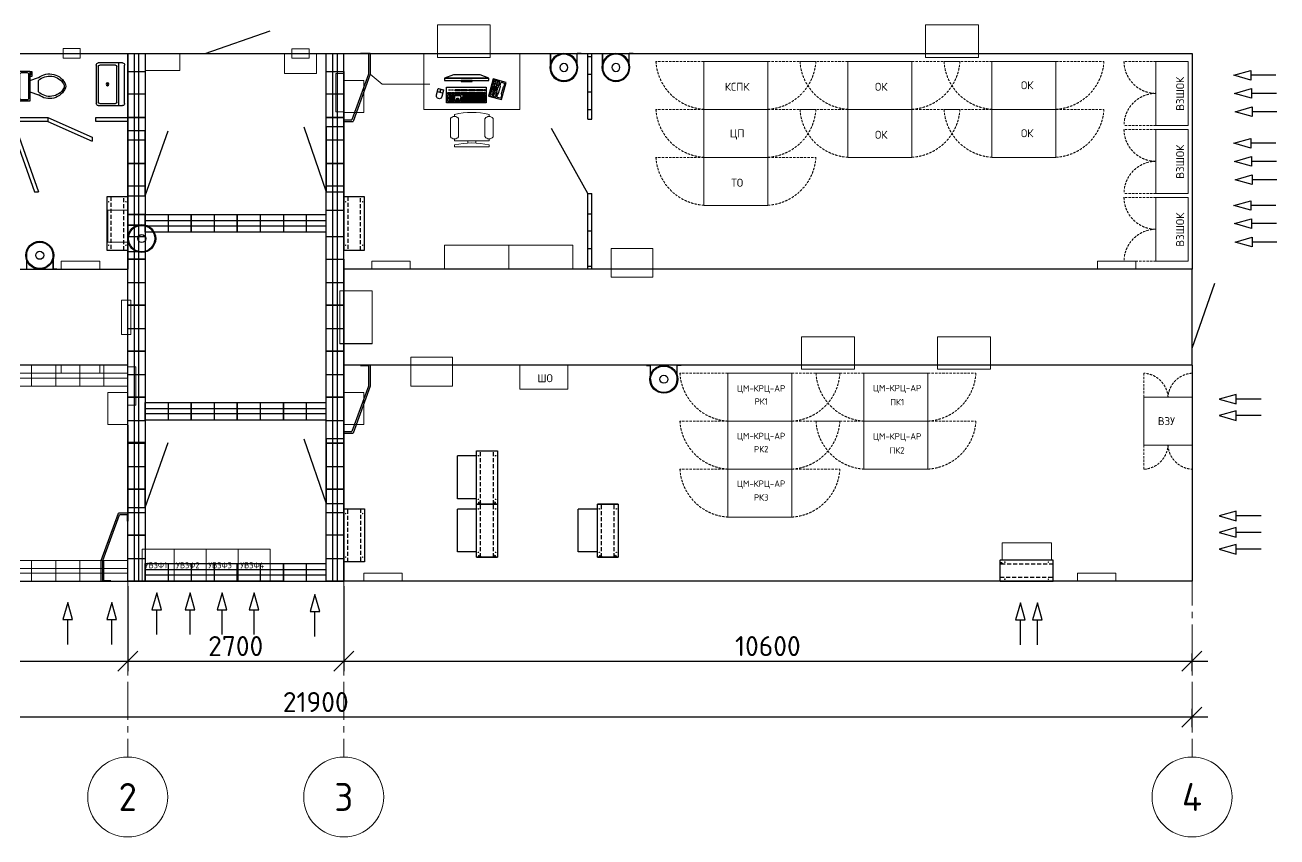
# Model space of a CAD drawing. Header units: millimetres. Extents: x 3795014 to 4300160, y 3869364 to 4016788.
# Drawn here: x 3882002 to 3897647, y 3903249 to 3913403 of the extents above; entities that cross this region are included whole.
import ezdxf
from ezdxf.enums import TextEntityAlignment as Align

# ---------------------------------------------------------------- set-up
doc = ezdxf.new("R2010")
doc.units = ezdxf.units.MM
doc.linetypes.add('DASHED', pattern=[0.75, 0.5, -0.25])
doc.linetypes.add('осевая2', pattern=[28.575, 19.05, -3.175, 3.175, -3.175])
doc.layers.get('Defpoints').update_dxf_attribs({"color": 3})
for name, color, linetype in [('gaz_Оборуд', 7, 'Continuous'), ('snaniv', 7, 'Continuous'), ('закладные', 7, 'Continuous'), ('Оборудование', 7, 'Continuous'), ('Опоры', 7, 'Continuous'), ('ТХ размеры', 7, 'Continuous'), ('ЦП ТО АРМ', 7, 'Continuous')]:
    doc.layers.add(name, color=color, linetype=linetype)
for name, color, linetype, lineweight in [('второстепенные', 7, 'Continuous', 25), ('Дополнительная', 7, 'Continuous', 18), ('закладные размеры', 7, 'Continuous', 0), ('освещение', 7, 'Continuous', 40), ('оси', 7, 'осевая2', 13), ('пластмас_коро', 7, 'Continuous', 40), ('размеры', 7, 'Continuous', 18)]:
    doc.layers.add(name, color=color, linetype=linetype, lineweight=lineweight)
doc.styles.add('GOST-2.304_Type-B', font='GOST Common.ttf')
doc.styles.add('ISOCPEUR', font='isocpeur.ttf')
doc.styles.add('ВНИПИТЕКСТ', font='isocpeui.ttf')
doc.styles.add('ГОСТ 2.304', font='isocpeur.ttf')
doc.dimstyles.new('СПДС$0', dxfattribs={"dimscale": 100, "dimtxt": 2.5, "dimasz": 2.5, "dimexe": 1.25, "dimexo": 0.004, "dimgap": 1, "dimtad": 1, "dimdec": 0, "dimtxsty": 'ВНИПИТЕКСТ', "dimblk": 'OBLIQUE', "dimcen": 0, "dimdle": 1.25, "dimclrd": 256, "dimclre": 256, "dimclrt": 256, "dimadec": 0, "dimazin": 2, "dimtfac": 1, "dimtdec": 0, "dimtmove": 1, "dimatfit": 3, "dimldrblk": 'NONE', "dimfxl": 1, "dimlwd": -1, "dimlwe": -1, "dimarcsym": 0})

# ---------------------------------------------------------------- blocks, each defined once
blk = doc.blocks.new('пожарка')
at = {"layer": 'gaz_Оборуд'}
for p, q in [((45351, 111425), (45351, 111423)), ((45351, 111423), (45399, 111423)), ((45376, 111427), (45376, 111420)), ((45399, 111250), (45399, 111423)), ((45401, 111250), (45401, 111425)), ((45731, 111250), (45731, 111425)), ((45781, 111423), (45733, 111423)), ((45733, 111250), (45733, 111423)), ((45756, 111427), (45756, 111420)), ((45781, 111425), (45781, 111423))]:
    blk.add_line(p, q, dxfattribs=at)
for radius in [175, 165, 50]:
    blk.add_circle((45566, 111250), radius, dxfattribs=at)
blk.add_arc((45566, 111250), 167, 180, 0, dxfattribs=at)
blk = doc.blocks.new('кондиционер')
at = {"layer": 'пластмас_коро', "color": 0, "lineweight": 0, "ltscale": 60}
blk.add_line((15336, 25908), (15996, 25908), dxfattribs=at)
blk.add_lwpolyline([(15336, 25958), (15996, 25958), (15996, 25553), (15336, 25553)], close=True, dxfattribs=at)
blk = doc.blocks.new('559-00-00')
for centre in [(-272, 237), (272, 237), (-272, 23), (272, 23)]:
    blk.add_circle(centre, 3.25)
at = {"layer": 'snaniv'}
for p, q in [((332, 260), (-333, 260)), ((-333, 260), (-333, 0)), ((332, 0), (332, 260)), ((-333, 0), (332, 0))]:
    blk.add_line(p, q, dxfattribs=at)
at = {"layer": 'snaniv', "linetype": 'DASHED', "ltscale": 100}
for p, q in [((332, 210), (-332, 210)), ((-332, 50), (332, 50))]:
    blk.add_line(p, q, dxfattribs=at)
blk = doc.blocks.new('кресло')
at = {"linetype": 'Continuous', "lineweight": 0}
for p, q in [((7309, 9115), (7283, 9115)), ((7563, 9166), (7334, 9166)), ((7614, 9115), (7588, 9115)), ((7614, 9115), (7614, 8683)), ((7690, 9115), (7664, 9115)), ((7334, 9064), (7563, 9064)), ((7614, 8950), (7641, 8950)), ((7614, 8848), (7641, 8848)), ((7309, 8683), (7283, 8683)), ((7563, 8734), (7334, 8734)), ((7334, 8632), (7563, 8632)), ((7614, 8683), (7588, 8683)), ((7690, 8683), (7664, 8683))]:
    blk.add_line(p, q, dxfattribs=at)
for centre, radius, start, end in [((8188, 8899), 930, 166.5803, 193.4197), ((7372, 9115), 63.5, 126.8699, 233.1301), ((7525, 9115), 63.5, 306.8699, 53.1301), ((8569, 8899), 930, 166.5803, 193.4197), ((7372, 8683), 63.5, 126.8699, 233.1301), ((7525, 8683), 63.5, 306.8699, 53.1301)]:
    blk.add_arc(centre, radius, start, end, dxfattribs=at)
at = {"layer": 'пластмас_коро', "lineweight": 0, "ltscale": 60}
blk.add_line((7690, 8683), (7690, 9115), dxfattribs=at)
blk = doc.blocks.new('Toilet - top')
for p, q in [((-10, -8.5), (-8, -8.5)), ((-10, -9.5), (-10, -8.5)), ((-8, -8.5), (-8, -8)), ((-7, -8), (-7, -9.5)), ((-4, -8), (-6, -14)), ((4, -8), (6, -14)), ((9.5, -6), (9.5, -2)), ((-7, -9.5), (-10, -9.5)), ((4, -14), (-4, -14))]:
    blk.add_line(p, q)
blk.add_lwpolyline([(10.5, -8), (10.5, 0), (-10.5, 0), (-10.5, -8)], close=True)
for points in [[(-9.5, -2), (-9.5, -6)], [(8.5, -1), (-8.5, -1)], [(-8.5, -7), (8.5, -7)]]:
    blk.add_lwpolyline(points)
for centre, radius, start, end in [((-8.62, -1.88), 0.884, 81.8699, 188.1301), ((-8.62, -6.12), 0.884, 171.8699, 278.1301), ((8.62, -1.88), 0.884, 351.8699, 98.1301), ((8.62, -6.12), 0.884, 261.8699, 8.1301), ((3.52, -21.58), 12.17, 141.46911, 247.97143), ((4.2, -21.82), 11.33, 136.36773, 238.94682), ((-3.52, -21.58), 12.17, 292.02843, 38.53071), ((-4.2, -21.82), 11.33, 301.05301, 43.63209), ((0, -27.88), 4, 245.73182, 294.26817), ((0, -29), 4, 254.86053, 285.13947)]:
    blk.add_arc(centre, radius, start, end)
blk = doc.blocks.new('Sink-single - 30 in top')
blk.add_line((-15, -3.999996), (15, -3.999996))
for points in [[(-13.5, 0), (13.5, 0)], [(-15, -18.499996), (-15, -1.5)], [(-13.5, -17.499996), (-13.5, -6.499996)], [(-12.5, -5.499996), (12.5, -5.499996)], [(13.5, -6.499996), (13.5, -17.499996)], [(15, -1.5), (15, -18.499996)], [(13.5, -19.999996), (-13.5, -19.999996)], [(12.5, -18.499996), (-12.5, -18.499996)]]:
    blk.add_lwpolyline(points)
for radius in [1, 0.5]:
    blk.add_circle((0, -11.999996), radius)
for centre, radius, start, end in [((-13.5, -1.5), 1.5, 90, 180), ((-12.5, -6.499996), 1, 90, 180), ((12.5, -6.499996), 1, 0, 90), ((13.5, -1.5), 1.5, 0, 90), ((-12.5, -17.499996), 1, 180, 270), ((12.5, -17.499996), 1, 270, 0), ((-13.5, -18.499996), 1.5, 180, 270), ((13.5, -18.499996), 1.5, 270, 0)]:
    blk.add_arc(centre, radius, start, end)
blk = doc.blocks.new('полка межмод')
at = {"layer": 'Оборудование'}
for p, q in [((330, 850), (210, 850)), ((210, 850), (210, 848)), ((210, 848), (310, 848)), ((310, 850), (310, 590)), ((330, 850), (330, 590)), ((310, 590), (102, 20)), ((330, 590), (115, 0)), ((0, 100), (0, 0)), ((2, 100), (0, 100)), ((0, 20), (102, 20)), ((0, 0), (115, 0)), ((2, 100), (2, 20))]:
    blk.add_line(p, q, dxfattribs=at)
blk = doc.blocks.new('статив')
for centre in [(70060, 31903), (70604, 31903), (70060, 31689), (70604, 31689)]:
    blk.add_circle(centre, 3.25)
at = {"layer": 'snaniv'}
for p, q in [((69999, 31926), (69999, 31666)), ((70664, 31926), (70000, 31926)), ((70664, 31666), (70664, 31926)), ((70000, 31666), (70664, 31666))]:
    blk.add_line(p, q, dxfattribs=at)
at = {"layer": 'snaniv', "linetype": 'DASHED', "ltscale": 100}
for p, q in [((70664, 31876), (70000, 31876)), ((70000, 31716), (70664, 31716))]:
    blk.add_line(p, q, dxfattribs=at)
at = {"layer": 'snaniv'}
blk.add_circle((70014, 31888), 12, dxfattribs=at)
at = {"layer": 'пластмас_коро', "lineweight": 0, "ltscale": 60}
for points in [[(70025, 32146), (70642, 32146), (70642, 31926), (70025, 31926)], [(69999, 31926), (70664, 31926), (70664, 31666), (69999, 31666)]]:
    blk.add_lwpolyline(points, close=True, dxfattribs=at)
blk = doc.blocks.new('A$Cd82c53b2')
at = {"lineweight": 30}
for p, q in [((11859, 7808), (12670, 8092)), ((2290, 7808), (10890, 7808)), ((10890, 1208), (10890, 7808)), ((10890, 7808), (11854, 7808)), ((10890, 7808), (13590, 7808)), ((10890, 7808), (10890, 5108)), ((13590, 1208), (13590, 7808)), ((16640, 6985), (16640, 7808)), ((16640, 7768), (16690, 7768)), ((16690, 6985), (16690, 7808)), ((16640, 7548), (16690, 7548)), ((16640, 7328), (16690, 7328)), ((10890, 7058), (10890, 5858)), ((13590, 7058), (13590, 5858)), ((16640, 7108), (16690, 7108)), ((9440, 6888), (9724, 6077)), ((9440, 6888), (9724, 6077)), ((9490, 7008), (9890, 7008)), ((9890, 6958), (9490, 6958)), ((9490, 6888), (9774, 6077)), ((9490, 6888), (9774, 6077)), ((9890, 7008), (9890, 6958)), ((9890, 7008), (10445, 6760)), ((9890, 6958), (10445, 6710)), ((10490, 6958), (10490, 7008)), ((10490, 7008), (10890, 7008)), ((10890, 6958), (10490, 6958)), ((13090, 6889), (13370, 6076)), ((16640, 6985), (16690, 6985)), ((10445, 6760), (10445, 6710)), ((11110, 6028), (11394, 6840)), ((16640, 6056), (16187, 6867)), ((9724, 6077), (9774, 6077)), ((16640, 5108), (16640, 6056)), ((16640, 6056), (16690, 6056)), ((16690, 5108), (16690, 6056)), ((16640, 5802), (16690, 5802)), ((16640, 5588), (16690, 5588)), ((16640, 5368), (16690, 5368)), ((2290, 5108), (10890, 5108)), ((16640, 5148), (16690, 5148)), ((24190, 4121), (24474, 4933)), ((10890, 1208), (10890, 3908)), ((24190, 3908), (13590, 3908)), ((13590, 3908), (13590, 1208)), ((24190, 3908), (24190, 1208)), ((10890, 3158), (10890, 1958)), ((13590, 3158), (13590, 1958)), ((13090, 2989), (13370, 2177)), ((11110, 2128), (11394, 2940)), ((10890, 1208), (13590, 1208)), ((24190, 1208), (13590, 1208))]:
    blk.add_line(p, q, dxfattribs=at)
at = {"linetype": 'DASHED', "lineweight": 0, "ltscale": 60}
for p, q in [((23740, 7708), (23340, 7708)), ((23740, 6908), (23340, 6908)), ((23740, 6858), (23340, 6858)), ((23740, 6058), (23340, 6058)), ((23740, 6008), (23340, 6008)), ((23740, 5208), (23340, 5208))]:
    blk.add_line(p, q, dxfattribs=at)
at = {"lineweight": 0, "ltscale": 60}
for p, q in [((14068, 7425), (13921, 7548)), ((16930, 5108), (17451, 5108)), ((2290, 3908), (10890, 3908)), ((14951, 3908), (14430, 3908))]:
    blk.add_line(p, q, dxfattribs=at)
at = {"lineweight": 30}
for points in [[(13590, 7808), (24190, 7808), (24190, 5108), (13590, 5108)], [(13370, 6076), (13590, 6076), (13590, 6888), (13370, 6888)], [(10890, 6028), (11110, 6028), (11110, 6840), (10890, 6840)], [(10890, 3908), (2290, 3908), (2290, 1208), (10890, 1208)], [(13370, 2177), (13590, 2177), (13590, 2988), (13370, 2988)], [(10890, 2128), (11110, 2128), (11110, 2940), (10890, 2940)]]:
    blk.add_lwpolyline(points, close=True, dxfattribs=at)
at = {"lineweight": 0, "ltscale": 60}
for points in [[(24140, 7708), (23740, 7708), (23740, 6908), (24140, 6908)], [(24140, 6858), (23740, 6858), (23740, 6058), (24140, 6058)], [(24140, 6008), (23740, 6008), (23740, 5208), (24140, 5208)], [(24190, 3508), (24190, 2908), (23590, 2908), (23590, 3508)], [(11070, 1608), (11070, 1208), (11470, 1208), (11470, 1608)], [(11470, 1608), (11470, 1208), (11870, 1208), (11870, 1608)], [(11870, 1608), (11870, 1208), (12270, 1208), (12270, 1608)], [(12270, 1608), (12270, 1208), (12670, 1208), (12670, 1608)]]:
    blk.add_lwpolyline(points, close=True, dxfattribs=at)
at = {"linetype": 'DASHED', "lineweight": 0, "ltscale": 60}
for centre, start, end in [((23742, 7710), 180.2115, 269.7834), ((23742, 6907), 90.2166, 179.7885), ((23742, 6860), 180.2115, 269.7834), ((23742, 6057), 90.2166, 179.7885), ((23742, 6010), 180.2115, 269.7834), ((23742, 5207), 90.2166, 179.7885)]:
    blk.add_arc(centre, 402, start, end, dxfattribs=at)
at = {"layer": 'Defpoints', "lineweight": -3}
for p, q in [((24714, 7534), (24926, 7595)), ((24926, 7475), (24714, 7534)), ((24926, 7595), (24926, 7475)), ((25238, 7534), (24926, 7534)), ((24721, 7308), (24933, 7370)), ((24933, 7370), (24933, 7250)), ((24933, 7250), (24721, 7308)), ((25245, 7308), (24933, 7308)), ((24728, 7078), (24940, 7139)), ((24940, 7019), (24728, 7078)), ((24940, 7139), (24940, 7019)), ((25252, 7078), (24940, 7078)), ((24714, 6684), (24926, 6745)), ((24926, 6745), (24926, 6625)), ((24926, 6625), (24714, 6684)), ((25238, 6684), (24926, 6684)), ((24721, 6458), (24933, 6520)), ((24933, 6400), (24721, 6458)), ((24933, 6520), (24933, 6400)), ((25245, 6458), (24933, 6458)), ((24728, 6228), (24940, 6289)), ((24940, 6289), (24940, 6169)), ((24940, 6169), (24728, 6228)), ((25252, 6228), (24940, 6228)), ((24714, 5904), (24926, 5966)), ((24926, 5966), (24926, 5846)), ((24926, 5846), (24714, 5904)), ((25238, 5904), (24926, 5904)), ((24721, 5679), (24933, 5740)), ((24933, 5620), (24721, 5679)), ((24933, 5740), (24933, 5620)), ((25245, 5679), (24933, 5679)), ((24728, 5448), (24940, 5509)), ((24940, 5509), (24940, 5389)), ((24940, 5389), (24728, 5448)), ((25252, 5448), (24940, 5448)), ((10140, 941), (10079, 729)), ((10199, 729), (10140, 941)), ((10690, 941), (10629, 729)), ((10749, 729), (10690, 941)), ((11253, 1063), (11191, 851)), ((11311, 851), (11253, 1063)), ((11670, 1063), (11609, 851)), ((11729, 851), (11670, 1063)), ((12070, 1063), (12009, 851)), ((12129, 851), (12070, 1063)), ((12470, 1063), (12409, 851)), ((12529, 851), (12470, 1063)), ((13230, 1039), (13169, 827)), ((13289, 827), (13230, 1039)), ((11191, 851), (11311, 851)), ((11253, 539), (11253, 851)), ((11609, 851), (11729, 851)), ((11670, 539), (11670, 851)), ((12009, 851), (12129, 851)), ((12070, 539), (12070, 851)), ((12409, 851), (12529, 851)), ((12470, 539), (12470, 851)), ((13169, 827), (13289, 827)), ((13230, 515), (13230, 827)), ((10079, 729), (10199, 729)), ((10140, 417), (10140, 729)), ((10629, 729), (10749, 729)), ((10690, 417), (10690, 729))]:
    blk.add_line(p, q, dxfattribs=at)
at = {"layer": 'Defpoints'}
for p, q in [((24742, 3544), (24530, 3485)), ((24530, 3485), (24742, 3424)), ((24742, 3424), (24742, 3544)), ((25054, 3485), (24742, 3485)), ((24742, 3337), (24530, 3278)), ((24742, 3217), (24742, 3337)), ((24530, 3278), (24742, 3217)), ((25054, 3278), (24742, 3278)), ((24742, 2084), (24530, 2025)), ((24742, 1964), (24742, 2084)), ((24530, 2025), (24742, 1964)), ((25054, 2025), (24742, 2025)), ((24742, 1877), (24530, 1818)), ((24530, 1818), (24742, 1757)), ((24742, 1757), (24742, 1877)), ((25054, 1818), (24742, 1818)), ((24742, 1666), (24530, 1607)), ((24530, 1607), (24742, 1546)), ((24742, 1546), (24742, 1666)), ((25054, 1607), (24742, 1607)), ((22048, 937), (21986, 725)), ((22106, 725), (22048, 937)), ((22259, 937), (22197, 725)), ((22317, 725), (22259, 937)), ((21986, 725), (22106, 725)), ((22048, 413), (22048, 725)), ((22197, 725), (22317, 725)), ((22259, 413), (22259, 725))]:
    blk.add_line(p, q, dxfattribs=at)
at = {"layer": 'snaniv', "lineweight": 30}
blk.add_line((24190, 3908), (24190, 5108), dxfattribs=at)
at = {"layer": 'snaniv'}
for p, q in [((15250, 2172), (15250, 2836)), ((15250, 2836), (15510, 2836)), ((15510, 2836), (15510, 2172)), ((15010, 2239), (15010, 2774)), ((15250, 2774), (15010, 2774)), ((15250, 2239), (15010, 2239)), ((15010, 1575), (15010, 2110)), ((15250, 2110), (15010, 2110)), ((15510, 2172), (15250, 2172)), ((15250, 2172), (15300, 2172)), ((15250, 1508), (15250, 2172)), ((15250, 2172), (15510, 2172)), ((15510, 2172), (15460, 2172)), ((15510, 2172), (15510, 1508)), ((16520, 1575), (16520, 2110)), ((16760, 2110), (16520, 2110)), ((17020, 2172), (16760, 2172)), ((16760, 2172), (16810, 2172)), ((16760, 1508), (16760, 2172)), ((16760, 2172), (17020, 2172)), ((17020, 2172), (16970, 2172)), ((17020, 2172), (17020, 1508)), ((15250, 1575), (15010, 1575)), ((16760, 1575), (16520, 1575)), ((15510, 1508), (15250, 1508)), ((15250, 1508), (15300, 1508)), ((15510, 1508), (15460, 1508)), ((17020, 1508), (16760, 1508)), ((16760, 1508), (16810, 1508)), ((17020, 1508), (16970, 1508))]:
    blk.add_line(p, q, dxfattribs=at)
for centre, radius in [((15273, 2776), 3), ((15487, 2776), 3), ((15273, 2232), 3), ((15288, 2186), 12), ((15472, 2186), 12), ((15487, 2232), 3), ((15273, 2112), 3), ((15487, 2112), 3), ((16783, 2112), 3), ((16997, 2112), 3), ((15273, 1568), 3), ((15487, 1568), 3), ((16783, 1568), 3), ((16997, 1568), 3), ((15288, 1522), 12), ((15472, 1522), 12), ((16798, 1522), 12), ((16982, 1522), 12)]:
    blk.add_circle(centre, radius, dxfattribs=at)
at = {"layer": 'закладные'}
for p, q in [((10890, 7808), (11110, 7808)), ((10890, 7583), (10890, 7808)), ((10970, 7808), (10970, 5779)), ((11030, 5793), (11030, 7808)), ((11110, 7808), (11110, 5858)), ((11110, 7808), (11110, 7008)), ((13370, 5858), (13370, 7808)), ((13370, 7808), (13590, 7808)), ((13450, 7808), (13450, 5843)), ((13510, 5843), (13510, 7808)), ((13590, 7583), (13590, 7808)), ((11110, 7298), (10890, 7298)), ((13590, 7298), (13370, 7298)), ((11110, 7008), (10890, 7008)), ((13590, 7008), (13370, 7008)), ((11110, 6723), (10890, 6723)), ((13590, 6723), (13370, 6723)), ((11110, 6433), (10890, 6433)), ((13590, 6433), (13370, 6433)), ((11110, 6148), (10890, 6148)), ((13590, 6148), (13370, 6148)), ((10970, 5793), (10970, 1208)), ((11030, 1208), (11030, 5793)), ((11110, 5793), (11110, 1208)), ((11110, 5793), (13370, 5793)), ((11400, 5573), (11400, 5793)), ((11975, 5573), (11975, 5793)), ((12550, 5573), (12550, 5793)), ((13125, 5573), (13125, 5793)), ((13370, 1208), (13370, 5843)), ((13450, 5843), (13450, 1208)), ((13510, 1208), (13510, 5843)), ((13370, 5713), (11110, 5713)), ((11110, 5653), (13370, 5653)), ((10890, 5518), (11110, 5518)), ((13370, 5573), (11110, 5573)), ((13370, 5573), (12260, 5573)), ((13370, 5588), (13370, 5588)), ((13370, 5518), (13590, 5518)), ((10890, 5233), (11110, 5233)), ((13370, 5233), (13590, 5233)), ((10890, 4943), (11110, 4943)), ((13370, 4943), (13590, 4943)), ((10890, 4368), (11110, 4368)), ((13370, 4368), (13590, 4368)), ((10890, 4083), (11110, 4083)), ((13370, 4083), (13590, 4083)), ((10890, 3793), (11110, 3793)), ((13370, 3793), (13590, 3793)), ((11110, 3443), (13370, 3443)), ((11400, 3223), (11400, 3443)), ((11685, 3223), (11685, 3443)), ((11975, 3223), (11975, 3443)), ((12260, 3223), (12260, 3443)), ((12550, 3223), (12550, 3443)), ((12835, 3223), (12835, 3443)), ((13125, 3223), (13125, 3443)), ((13370, 3363), (11110, 3363)), ((11110, 3303), (13370, 3303)), ((10890, 3218), (11110, 3218)), ((13370, 3223), (11110, 3223)), ((13370, 3223), (12260, 3223)), ((13370, 3218), (13590, 3218)), ((10890, 2933), (11110, 2933)), ((13370, 2933), (13590, 2933)), ((10890, 2643), (11110, 2643)), ((13370, 2643), (13590, 2643)), ((10890, 2358), (11110, 2358)), ((13370, 2358), (13590, 2358)), ((10890, 2068), (11110, 2068)), ((13370, 2068), (13590, 2068)), ((10890, 1783), (11110, 1783)), ((10890, 1493), (11110, 1493)), ((11110, 1428), (13370, 1428)), ((11400, 1208), (11400, 1428)), ((11975, 1208), (11975, 1428)), ((12550, 1208), (12550, 1428)), ((12835, 1208), (12835, 1428)), ((13125, 1208), (13125, 1428)), ((13370, 1493), (13590, 1493)), ((13370, 1348), (11110, 1348)), ((11110, 1288), (13370, 1288)), ((12835, 1208), (13370, 1208))]:
    blk.add_line(p, q, dxfattribs=at)
for points in [[(11110, 7583), (11110, 7008), (10890, 7008), (10890, 7583)], [(13590, 7583), (13590, 7008), (13370, 7008), (13370, 7583)], [(11110, 7008), (11110, 6433), (10890, 6433), (10890, 7008)], [(13590, 7008), (13590, 6433), (13370, 6433), (13370, 7008)], [(11110, 6433), (11110, 5793), (10890, 5793), (10890, 6433)], [(13590, 6433), (13590, 5843), (13370, 5843), (13370, 6433)], [(10890, 5233), (10890, 5793), (11110, 5793), (11110, 5233)], [(11685, 5573), (11110, 5573), (11110, 5793), (11685, 5793)], [(12260, 5573), (11685, 5573), (11685, 5793), (12260, 5793)], [(12835, 5573), (12260, 5573), (12260, 5793), (12835, 5793)], [(10890, 4658), (10890, 5233), (11110, 5233), (11110, 4658)], [(13370, 4658), (13370, 5233), (13590, 5233), (13590, 4658)], [(10890, 4083), (10890, 4658), (11110, 4658), (11110, 4083)], [(13370, 4083), (13370, 4658), (13590, 4658), (13590, 4083)], [(10890, 3508), (10890, 4083), (11110, 4083), (11110, 3508)], [(13370, 3508), (13370, 4083), (13590, 4083), (13590, 3508)], [(10890, 2358), (10890, 3508), (11110, 3508), (11110, 2358)], [(10890, 2933), (10890, 3508), (11110, 3508), (11110, 2933)], [(12260, 3223), (11110, 3223), (11110, 3443), (12260, 3443)], [(11685, 3223), (11110, 3223), (11110, 3443), (11685, 3443)], [(12260, 3223), (11685, 3223), (11685, 3443), (12260, 3443)], [(12835, 3223), (12260, 3223), (12260, 3443), (12835, 3443)], [(13370, 2358), (13370, 3508), (13590, 3508), (13590, 2358)], [(13370, 2933), (13370, 3508), (13590, 3508), (13590, 2933)], [(10890, 2358), (10890, 2933), (11110, 2933), (11110, 2358)], [(13370, 2358), (13370, 2933), (13590, 2933), (13590, 2358)], [(10890, 1208), (10890, 2358), (11110, 2358), (11110, 1208)], [(10890, 1783), (10890, 2358), (11110, 2358), (11110, 1783)], [(13370, 1208), (13370, 2358), (13590, 2358), (13590, 1208)], [(13370, 1783), (13370, 2358), (13590, 2358), (13590, 1783)], [(10890, 1208), (10890, 1783), (11110, 1783), (11110, 1208)], [(12260, 1208), (11110, 1208), (11110, 1428), (12260, 1428)], [(11685, 1208), (11110, 1208), (11110, 1428), (11685, 1428)], [(12835, 1208), (12260, 1208), (12260, 1428), (12835, 1428)]]:
    blk.add_lwpolyline(points, close=True, dxfattribs=at)
at = {"layer": 'закладные размеры', "lineweight": 0}
blk.add_line((12975, 7808), (13406, 7808), dxfattribs=at)
at = {"layer": 'закладные размеры'}
for p, q in [((10890, 3908), (2290, 3908)), ((2290, 3808), (10890, 3808)), ((9690, 3648), (9690, 3908)), ((9990, 3648), (9990, 3908)), ((10290, 3648), (10290, 3908)), ((10590, 3648), (10590, 3908)), ((10890, 3648), (10890, 3908)), ((2290, 3748), (10890, 3748)), ((2290, 3648), (10890, 3648)), ((10890, 1468), (2290, 1468)), ((9690, 1208), (9690, 1468)), ((9990, 1208), (9990, 1468)), ((10290, 1208), (10290, 1468)), ((10590, 1208), (10590, 1468)), ((10890, 1208), (10890, 1468)), ((2290, 1368), (10890, 1368)), ((2290, 1308), (10890, 1308)), ((2290, 1208), (10890, 1208))]:
    blk.add_line(p, q, dxfattribs=at)
at = {"layer": 'закладные размеры', "lineweight": 0}
for points in [[(10083, 7750), (10298, 7750), (10298, 7868), (10083, 7868)], [(13158, 7867), (12943, 7867), (12943, 7749), (13158, 7749)], [(10930, 4724), (10930, 4293), (10812, 4293), (10812, 4724)]]:
    blk.add_lwpolyline(points, close=True, dxfattribs=at)
at = {"layer": 'Опоры', "linetype": 'DASHED', "ltscale": 100}
for p, q in [((15300, 2172), (15300, 2836)), ((15460, 2172), (15460, 2836)), ((15300, 1508), (15300, 2172)), ((15460, 1508), (15460, 2172)), ((16810, 1508), (16810, 2172)), ((16970, 1508), (16970, 2172))]:
    blk.add_line(p, q, dxfattribs=at)
at = {"layer": 'Опоры'}
for p, q in [((15250, 2172), (15510, 2172)), ((15250, 2172), (15510, 2172)), ((16760, 2172), (17020, 2172)), ((16760, 2172), (17020, 2172)), ((15250, 1508), (15510, 1508)), ((15250, 1508), (15510, 1508)), ((16760, 1508), (17020, 1508)), ((16760, 1508), (17020, 1508))]:
    blk.add_line(p, q, dxfattribs=at)
at = {"layer": 'освещение', "color": 1, "lineweight": 30}
blk.add_line((11854, 7808), (12516, 7808), dxfattribs=at)
at = {"layer": 'пластмас_коро', "linetype": 'DASHED', "lineweight": 0, "ltscale": 60}
for p, q in [((18090, 7708), (17490, 7708)), ((18890, 7708), (19490, 7708)), ((19890, 7708), (19290, 7708)), ((20690, 7708), (21290, 7708)), ((21690, 7708), (21090, 7708)), ((22490, 7708), (23090, 7708)), ((18090, 7108), (17490, 7108)), ((18890, 7108), (19490, 7108)), ((19890, 7108), (19290, 7108)), ((20690, 7108), (21290, 7108)), ((21690, 7108), (21090, 7108)), ((22490, 7108), (23090, 7108)), ((18090, 6508), (17490, 6508)), ((18890, 6508), (19490, 6508)), ((18390, 3808), (17790, 3808)), ((19190, 3808), (19790, 3808)), ((20090, 3808), (19490, 3808)), ((20890, 3808), (21490, 3808)), ((23590, 3808), (23590, 3508)), ((24190, 3808), (24190, 3508)), ((18390, 3208), (17790, 3208)), ((19190, 3208), (19790, 3208)), ((20090, 3208), (19490, 3208)), ((20890, 3208), (21490, 3208)), ((23590, 2908), (23590, 2608)), ((24190, 2908), (24190, 2608)), ((18390, 2608), (17790, 2608)), ((19190, 2608), (19790, 2608))]:
    blk.add_line(p, q, dxfattribs=at)
at = {"layer": 'пластмас_коро', "lineweight": 0, "ltscale": 60}
blk.add_line((14068, 7425), (14665, 7425), dxfattribs=at)
for points in [[(11107, 7594), (11543, 7594), (11543, 7808), (11107, 7808)], [(12850, 7558), (12850, 7808), (13250, 7808), (13250, 7558)], [(14590, 7108), (15790, 7108), (15790, 7808), (14590, 7808)], [(18890, 7108), (18090, 7108), (18090, 7708), (18890, 7708)], [(20690, 7108), (19890, 7108), (19890, 7708), (20690, 7708)], [(22490, 7108), (21690, 7108), (21690, 7708), (22490, 7708)], [(13490, 7078), (13490, 7558), (13590, 7558), (13590, 7078)], [(13839, 7069), (13590, 7069), (13590, 7469), (13839, 7469)], [(18890, 6508), (18090, 6508), (18090, 7108), (18890, 7108)], [(20690, 6508), (19890, 6508), (19890, 7108), (20690, 7108)], [(22490, 6508), (21690, 6508), (21690, 7108), (22490, 7108)], [(18890, 5908), (18090, 5908), (18090, 6508), (18890, 6508)], [(10640, 5848), (10890, 5848), (10890, 5448), (10640, 5448)], [(15651, 5408), (14851, 5408), (14851, 5108), (15651, 5108)], [(16451, 5408), (15651, 5408), (15651, 5108), (16451, 5108)], [(16930, 5008), (16930, 5368), (17451, 5368), (17451, 5008)], [(10060, 5208), (10540, 5208), (10540, 5108), (10060, 5108)], [(13940, 5208), (14420, 5208), (14420, 5108), (13940, 5108)], [(23010, 5108), (23490, 5108), (23490, 5208), (23010, 5208)], [(13540, 4178), (13540, 4838), (13945, 4838), (13945, 4178)], [(14951, 4008), (14951, 3648), (14430, 3648), (14430, 4008)], [(10060, 3808), (10540, 3808), (10540, 3908), (10060, 3908)], [(10890, 3408), (10890, 3888), (10990, 3888), (10990, 3408)], [(16390, 3908), (15790, 3908), (15790, 3608), (16390, 3608)], [(19190, 3208), (18390, 3208), (18390, 3808), (19190, 3808)], [(20890, 3208), (20090, 3208), (20090, 3808), (20890, 3808)], [(10640, 3168), (10890, 3168), (10890, 3568), (10640, 3568)], [(13840, 3168), (13590, 3168), (13590, 3568), (13840, 3568)], [(19190, 2608), (18390, 2608), (18390, 3208), (19190, 3208)], [(20890, 2608), (20090, 2608), (20090, 3208), (20890, 3208)], [(19190, 2008), (18390, 2008), (18390, 2608), (19190, 2608)], [(14320, 1308), (13840, 1308), (13840, 1208), (14320, 1208)], [(23240, 1208), (22760, 1208), (22760, 1308), (23240, 1308)]]:
    blk.add_lwpolyline(points, close=True, dxfattribs=at)
at = {"layer": 'пластмас_коро', "linetype": 'DASHED', "lineweight": 0, "ltscale": 60}
for centre, radius, start, end in [((18129, 7747), 639, 183.4316, 266.5684), ((18852, 7747), 639, 273.4316, 356.5684), ((19929, 7747), 639, 183.4316, 266.5684), ((20652, 7747), 639, 273.4316, 356.5684), ((21729, 7747), 639, 183.4316, 266.5684), ((22452, 7747), 639, 273.4316, 356.5684), ((18129, 7147), 639, 183.4316, 266.5684), ((18852, 7147), 639, 273.4316, 356.5684), ((19929, 7147), 639, 183.4316, 266.5684), ((20652, 7147), 639, 273.4316, 356.5684), ((21729, 7147), 639, 183.4316, 266.5684), ((22452, 7147), 639, 273.4316, 356.5684), ((18129, 6547), 639, 183.4316, 266.5684), ((18852, 6547), 639, 273.4316, 356.5684), ((18429, 3847), 639, 183.4316, 266.5684), ((19152, 3847), 639, 273.4316, 356.5684), ((20129, 3847), 639, 183.4316, 266.5684), ((20852, 3847), 639, 273.4316, 356.5684), ((23571, 3489), 320, 3.4316, 86.5684), ((24209, 3489), 320, 93.4316, 176.5684), ((18429, 3247), 639, 183.4316, 266.5684), ((19152, 3247), 639, 273.4316, 356.5684), ((20129, 3247), 639, 183.4316, 266.5684), ((20852, 3247), 639, 273.4316, 356.5684), ((23571, 2927), 320, 273.4316, 356.5684), ((24209, 2927), 320, 183.4316, 266.5684), ((18429, 2647), 639, 183.4316, 266.5684), ((19152, 2647), 639, 273.4316, 356.5684)]:
    blk.add_arc(centre, radius, start, end, dxfattribs=at)
at = {"layer": 'ЦП ТО АРМ', "linetype": 'Continuous'}
for p, q in [((14792, 7321), (14803, 7361)), ((14796, 7321), (14807, 7360)), ((15512, 7345), (15438, 7364)), ((15514, 7351), (15440, 7371)), ((15515, 7358), (15442, 7378)), ((15517, 7365), (15443, 7385)), ((15519, 7372), (15445, 7391)), ((15527, 7402), (15453, 7422)), ((15532, 7419), (15458, 7438)), ((15536, 7436), (15462, 7455)), ((15473, 7398), (15491, 7466)), ((15498, 7391), (15516, 7459)), ((14825, 7312), (14760, 7329)), ((14824, 7309), (14760, 7326)), ((15454, 7291), (15421, 7300)), ((15459, 7308), (15425, 7317)), ((15463, 7325), (15430, 7334)), ((15495, 7280), (15461, 7289)), ((15499, 7297), (15465, 7306)), ((15504, 7314), (15470, 7323))]:
    blk.add_line(p, q, dxfattribs=at)
for points in [[(14849, 7500), (15405, 7500), (15293, 7540), (14960, 7540)], [(14849, 7500), (14849, 7470), (15405, 7470), (15405, 7500)], [(15369, 7192), (14874, 7192), (14874, 7387), (15369, 7387)], [(14916, 7350), (14902, 7350), (14902, 7354), (14916, 7354)], [(14936, 7350), (14923, 7350), (14923, 7354), (14936, 7354)], [(14957, 7350), (14943, 7350), (14943, 7354), (14957, 7354)], [(15002, 7339), (14984, 7339), (14984, 7357), (15002, 7357)], [(15022, 7339), (15005, 7339), (15005, 7357), (15022, 7357)], [(15043, 7339), (15026, 7339), (15026, 7357), (15043, 7357)], [(15072, 7339), (15055, 7339), (15055, 7357), (15072, 7357)], [(15195, 7458), (15195, 7470), (15058, 7470), (15058, 7458)], [(15093, 7339), (15076, 7339), (15076, 7357), (15093, 7357)], [(15113, 7339), (15096, 7339), (15096, 7357), (15113, 7357)], [(15134, 7339), (15117, 7339), (15117, 7357), (15134, 7357)], [(15170, 7339), (15153, 7339), (15153, 7357), (15170, 7357)], [(15191, 7339), (15173, 7339), (15173, 7357), (15191, 7357)], [(15211, 7339), (15194, 7339), (15194, 7357), (15211, 7357)], [(15232, 7339), (15215, 7339), (15215, 7357), (15232, 7357)], [(15266, 7339), (15249, 7339), (15249, 7357), (15266, 7357)], [(15287, 7339), (15270, 7339), (15270, 7357), (15287, 7357)], [(15308, 7339), (15290, 7339), (15290, 7357), (15308, 7357)], [(15328, 7339), (15311, 7339), (15311, 7357), (15328, 7357)], [(15359, 7339), (15342, 7339), (15342, 7357), (15359, 7357)], [(15618, 7446), (15457, 7490), (15399, 7273), (15560, 7230)], [(15541, 7453), (15467, 7473), (15449, 7405), (15523, 7385)], [(15561, 7288), (15552, 7254), (15544, 7249), (15510, 7258), (15505, 7267), (15514, 7300), (15525, 7312), (15547, 7393), (15543, 7409), (15552, 7442), (15561, 7447), (15595, 7438), (15600, 7430), (15590, 7396), (15580, 7384), (15558, 7303)], [(14907, 7301), (14890, 7301), (14890, 7320), (14907, 7320)], [(14907, 7252), (14890, 7252), (14890, 7296), (14907, 7296)], [(14907, 7207), (14890, 7207), (14890, 7249), (14907, 7249)], [(14929, 7301), (14912, 7301), (14912, 7320), (14929, 7320)], [(14929, 7278), (14912, 7278), (14912, 7296), (14929, 7296)], [(14929, 7254), (14912, 7254), (14912, 7273), (14929, 7273)], [(14929, 7231), (14912, 7231), (14912, 7250), (14929, 7250)], [(14929, 7207), (14912, 7207), (14912, 7226), (14929, 7226)], [(14974, 7207), (14933, 7207), (14933, 7226), (14974, 7226)], [(14952, 7301), (14935, 7301), (14935, 7320), (14952, 7320)], [(14952, 7278), (14935, 7278), (14935, 7296), (14952, 7296)], [(14952, 7254), (14935, 7254), (14935, 7273), (14952, 7273)], [(14952, 7231), (14935, 7231), (14935, 7250), (14952, 7250)], [(14974, 7301), (14957, 7301), (14957, 7320), (14974, 7320)], [(14974, 7278), (14957, 7278), (14957, 7296), (14974, 7296)], [(14974, 7254), (14957, 7254), (14957, 7273), (14974, 7273)], [(14974, 7231), (14957, 7231), (14957, 7250), (14974, 7250)], [(15002, 7301), (14984, 7301), (14984, 7320), (15002, 7320)], [(15002, 7278), (14984, 7278), (14984, 7296), (15002, 7296)], [(15002, 7207), (14984, 7207), (14984, 7226), (15002, 7226)], [(15022, 7301), (15005, 7301), (15005, 7320), (15022, 7320)], [(15022, 7278), (15005, 7278), (15005, 7296), (15022, 7296)], [(15022, 7231), (15005, 7231), (15005, 7250), (15022, 7250)], [(15022, 7207), (15005, 7207), (15005, 7226), (15022, 7226)], [(15043, 7301), (15026, 7301), (15026, 7320), (15043, 7320)], [(15043, 7278), (15026, 7278), (15026, 7296), (15043, 7296)], [(15043, 7207), (15026, 7207), (15026, 7226), (15043, 7226)], [(15081, 7301), (15053, 7301), (15053, 7320), (15081, 7320)], [(15081, 7255), (15053, 7255), (15053, 7296), (15081, 7296)], [(15101, 7231), (15053, 7231), (15053, 7250), (15101, 7250)], [(15081, 7207), (15053, 7207), (15053, 7226), (15081, 7226)], [(15101, 7301), (15084, 7301), (15084, 7320), (15101, 7320)], [(15101, 7278), (15084, 7278), (15084, 7296), (15101, 7296)], [(15101, 7254), (15084, 7254), (15084, 7273), (15101, 7273)], [(15101, 7207), (15084, 7207), (15084, 7226), (15101, 7226)], [(15122, 7301), (15105, 7301), (15105, 7320), (15122, 7320)], [(15122, 7278), (15105, 7278), (15105, 7296), (15122, 7296)], [(15122, 7254), (15105, 7254), (15105, 7273), (15122, 7273)], [(15122, 7231), (15105, 7231), (15105, 7250), (15122, 7250)], [(15122, 7207), (15105, 7207), (15105, 7226), (15122, 7226)], [(15143, 7301), (15125, 7301), (15125, 7320), (15143, 7320)], [(15143, 7278), (15125, 7278), (15125, 7296), (15143, 7296)], [(15143, 7254), (15125, 7254), (15125, 7273), (15143, 7273)], [(15143, 7231), (15125, 7231), (15125, 7250), (15143, 7250)], [(15143, 7207), (15125, 7207), (15125, 7226), (15143, 7226)], [(15163, 7301), (15146, 7301), (15146, 7320), (15163, 7320)], [(15163, 7278), (15146, 7278), (15146, 7296), (15163, 7296)], [(15163, 7254), (15146, 7254), (15146, 7273), (15163, 7273)], [(15163, 7231), (15146, 7231), (15146, 7250), (15163, 7250)], [(15287, 7207), (15146, 7207), (15146, 7226), (15287, 7226)], [(15184, 7301), (15167, 7301), (15167, 7320), (15184, 7320)], [(15184, 7278), (15167, 7278), (15167, 7296), (15184, 7296)], [(15184, 7254), (15167, 7254), (15167, 7273), (15184, 7273)], [(15184, 7231), (15167, 7231), (15167, 7250), (15184, 7250)], [(15204, 7301), (15187, 7301), (15187, 7320), (15204, 7320)], [(15204, 7278), (15187, 7278), (15187, 7296), (15204, 7296)], [(15204, 7254), (15187, 7254), (15187, 7273), (15204, 7273)], [(15204, 7231), (15187, 7231), (15187, 7250), (15204, 7250)], [(15225, 7301), (15208, 7301), (15208, 7320), (15225, 7320)], [(15225, 7278), (15208, 7278), (15208, 7296), (15225, 7296)], [(15225, 7254), (15208, 7254), (15208, 7273), (15225, 7273)], [(15225, 7231), (15208, 7231), (15208, 7250), (15225, 7250)], [(15246, 7301), (15228, 7301), (15228, 7320), (15246, 7320)], [(15246, 7278), (15228, 7278), (15228, 7296), (15246, 7296)], [(15246, 7254), (15228, 7254), (15228, 7273), (15246, 7273)], [(15246, 7231), (15228, 7231), (15228, 7250), (15246, 7250)], [(15266, 7301), (15249, 7301), (15249, 7320), (15266, 7320)], [(15266, 7278), (15249, 7278), (15249, 7296), (15266, 7296)], [(15266, 7254), (15249, 7254), (15249, 7273), (15266, 7273)], [(15266, 7231), (15249, 7231), (15249, 7250), (15266, 7250)], [(15287, 7301), (15270, 7301), (15270, 7320), (15287, 7320)], [(15287, 7278), (15270, 7278), (15270, 7296), (15287, 7296)], [(15287, 7254), (15270, 7254), (15270, 7273), (15287, 7273)], [(15287, 7231), (15270, 7231), (15270, 7250), (15287, 7250)], [(15308, 7301), (15290, 7301), (15290, 7320), (15308, 7320)], [(15308, 7278), (15290, 7278), (15290, 7296), (15308, 7296)], [(15308, 7254), (15290, 7254), (15290, 7273), (15308, 7273)], [(15308, 7231), (15290, 7231), (15290, 7250), (15308, 7250)], [(15308, 7207), (15290, 7207), (15290, 7226), (15308, 7226)], [(15328, 7301), (15311, 7301), (15311, 7320), (15328, 7320)], [(15328, 7278), (15311, 7278), (15311, 7296), (15328, 7296)], [(15328, 7254), (15311, 7254), (15311, 7273), (15328, 7273)], [(15328, 7231), (15311, 7231), (15311, 7250), (15328, 7250)], [(15328, 7207), (15311, 7207), (15311, 7226), (15328, 7226)], [(15359, 7301), (15332, 7301), (15332, 7320), (15359, 7320)], [(15359, 7278), (15332, 7278), (15332, 7296), (15359, 7296)], [(15359, 7254), (15332, 7254), (15332, 7273), (15359, 7273)], [(15359, 7231), (15332, 7231), (15332, 7250), (15359, 7250)], [(15359, 7207), (15332, 7207), (15332, 7226), (15359, 7226)], [(15468, 7342), (15434, 7351), (15416, 7283), (15450, 7274)], [(15508, 7331), (15475, 7340), (15457, 7272), (15490, 7263)]]:
    blk.add_lwpolyline(points, close=True, dxfattribs=at)
blk.add_lwpolyline([(14786, 7242), (14760, 7249, -0.308636), (14749, 7289), (14770, 7368, -0.414214), (14772, 7370), (14836, 7352, -0.414214), (14838, 7350), (14816, 7268, -0.354971)], format="xyb", close=True, dxfattribs=at)
at = {"color": 1, "lineweight": 35, "rotation": 90}
blk.add_blockref('пожарка', (122315, -40073), dxfattribs=at)
at = {"layer": 'закладные', "lineweight": 0, "xscale": -17.78000000002794, "yscale": 17.78000000002794, "zscale": 17.78000000002794, "rotation": 270}
blk.add_blockref('Sink-single - 30 in top', (10852, 7422), dxfattribs=at)
at = {"layer": 'закладные', "color": 6, "lineweight": 0, "xscale": -17.88160000002246, "yscale": 17.88160000002246, "zscale": 17.88160000002244, "rotation": 90}
blk.add_blockref('Toilet - top', (9526, 7398), dxfattribs=at)
at = {"layer": 'закладные размеры', "lineweight": -2, "rotation": 90}
for p in [(10890, 5681), (13850, 5681)]:
    blk.add_blockref('559-00-00', p, dxfattribs=at)
at = {"layer": 'закладные размеры', "lineweight": -2, "xscale": -1, "rotation": 270}
blk.add_blockref('559-00-00', (13590, 1781), dxfattribs=at)
at = {"layer": 'закладные размеры', "lineweight": -2}
blk.add_blockref('статив', (-48209, -30457), dxfattribs=at)
at = {"layer": 'Оборудование', "color": 0}
for p in [(13591, 6958), (13591, 3058)]:
    blk.add_blockref('полка межмод', p, dxfattribs=at)
at = {"layer": 'Оборудование', "color": 0, "rotation": 180}
blk.add_blockref('полка межмод', (10890, 2058), dxfattribs=at)
at = {"layer": 'пластмас_коро', "lineweight": 0}
for name, p, rotation in [('кондиционер', (30756, 33717), 180), ('пожарка', (55357, 116533), 180), ('кондиционер', (39499, -11157), 90)]:
    blk.add_blockref(name, p, dxfattribs=dict(at, rotation=rotation))
at = {"layer": 'пластмас_коро', "lineweight": 0, "xscale": -1, "rotation": 180}
for p in [(5525, 33717), (3975, 29817), (5675, 29817)]:
    blk.add_blockref('кондиционер', p, dxfattribs=at)
at = {"layer": 'пластмас_коро', "lineweight": 0, "xscale": -1}
for p in [(61907, -103618), (62557, -103617)]:
    blk.add_blockref('пожарка', p, dxfattribs=at)
at = {"layer": 'пластмас_коро', "color": 0, "lineweight": 0, "xscale": -1, "rotation": 90}
blk.add_blockref('кресло', (24089, 14328), dxfattribs=at)
at = {"layer": 'пластмас_коро', "lineweight": 0}
blk.add_blockref('пожарка', (-27976, -107517), dxfattribs=at)
at = {"layer": 'закладные размеры', "lineweight": -3, "style": 'ISOCPEUR'}
for p in [(24092, 7303), (24092, 6453), (24092, 5603)]:
    blk.add_text('ВЗШОК', height=100, rotation=90, dxfattribs=at).set_placement(p, align=Align.CENTER)
for s, height, p in [('КСПК', 100, (18506, 7341)), ('ОК', 100, (20306, 7341)), ('ОК', 100, (22130, 7360)), ('ЦП', 100, (18506, 6758)), ('ОК', 100, (20306, 6741)), ('ОК', 100, (22130, 6760)), ('ТО', 100, (18506, 6141)), ('ШО', 100, (16106, 3696)), ('ЦМ-КРЦ-АР', 80, (18806, 3579)), ('ЦМ-КРЦ-АР', 80, (20506, 3583)), ('РК1', 80, (18806, 3415)), ('ПК1', 80, (20506, 3407)), ('ВЗУ', 100, (23870, 3159)), ('ЦМ-КРЦ-АР', 80, (18806, 2983)), ('ЦМ-КРЦ-АР', 80, (20506, 2979)), ('РК2', 80, (18806, 2819)), ('ПК2', 80, (20506, 2803)), ('ЦМ-КРЦ-АР', 80, (18806, 2387)), ('РК3', 80, (18806, 2215))]:
    blk.add_text(s, height=height, dxfattribs=at).set_placement(p, align=Align.CENTER)
for s, p in [('УВЗФ1', (11104, 1369)), ('УВЗФ2', (11496, 1369)), ('УВЗФ3', (11899, 1369)), ('УВЗФ4', (12299, 1369))]:
    blk.add_text(s, height=75, dxfattribs=at).set_placement(p)
blk = doc.blocks.new('_Oblique')
at = {"color": 0, "linetype": 'ByBlock', "lineweight": -2}
blk.add_line((-0.5, -0.5), (0.5, 0.5), dxfattribs=at)
blk = doc.blocks.new('*D100')
at = {"layer": 'Defpoints', "color": 0, "linetype": 'Continuous', "lineweight": 20, "transparency": 16777216}
for p in [(3874685, 3904943), (3896585, 3904914), (3874685, 3904749)]:
    blk.add_point(p, dxfattribs=at)
at = {"layer": 'размеры', "color": 0, "linetype": 'Continuous', "lineweight": -2, "transparency": 16777216}
for p, q in [((3874685, 3904881), (3874685, 3904624)), ((3896785, 3904749), (3874485, 3904749)), ((3896585, 3904851), (3896585, 3904624))]:
    blk.add_line(p, q, dxfattribs=at)
at = {"layer": 'размеры', "color": 0, "linetype": 'Continuous', "lineweight": -2, "transparency": 16777216, "xscale": 250, "yscale": 250, "zscale": 250, "rotation": 180}
blk.add_blockref('_Oblique', (3874685, 3904749), dxfattribs=at)
at = {"layer": 'размеры', "color": 0, "linetype": 'Continuous', "lineweight": -2, "transparency": 16777216, "xscale": 250, "yscale": 250, "zscale": 250}
blk.add_blockref('_Oblique', (3896585, 3904749), dxfattribs=at)
at = {"layer": 'размеры', "color": 0, "linetype": 'Continuous', "lineweight": 25, "transparency": 16777216, "insert": (3885635, 3904936), "char_height": 250, "attachment_point": 5, "style": 'ГОСТ 2.304'}
blk.add_mtext('\\A1;21900', dxfattribs=at)
blk = doc.blocks.new('*D102')
at = {"layer": 'Defpoints', "color": 0, "linetype": 'Continuous', "lineweight": 20, "transparency": 16777216}
for p in [(3883285, 3906449), (3874685, 3905621), (3883285, 3905449)]:
    blk.add_point(p, dxfattribs=at)
at = {"layer": 'размеры', "color": 0, "linetype": 'Continuous', "lineweight": -2, "transparency": 16777216}
for p, q in [((3883285, 3906386), (3883285, 3905324)), ((3874685, 3905559), (3874685, 3905324)), ((3874485, 3905449), (3883485, 3905449))]:
    blk.add_line(p, q, dxfattribs=at)
at = {"layer": 'размеры', "color": 0, "linetype": 'Continuous', "lineweight": -2, "transparency": 16777216, "xscale": 250, "yscale": 250, "zscale": 250, "rotation": 180}
blk.add_blockref('_Oblique', (3874685, 3905449), dxfattribs=at)
at = {"layer": 'размеры', "color": 0, "linetype": 'Continuous', "lineweight": -2, "transparency": 16777216, "xscale": 250, "yscale": 250, "zscale": 250}
blk.add_blockref('_Oblique', (3883285, 3905449), dxfattribs=at)
at = {"layer": 'размеры', "color": 0, "linetype": 'Continuous', "lineweight": 25, "transparency": 16777216, "insert": (3878985, 3905636), "char_height": 250, "attachment_point": 5, "style": 'ГОСТ 2.304'}
blk.add_mtext('\\A1;8600', dxfattribs=at)
blk = doc.blocks.new('*D103')
at = {"layer": 'Defpoints', "color": 0, "linetype": 'Continuous', "lineweight": 20, "transparency": 16777216}
for p in [(3883285, 3906449), (3885985, 3906449), (3885985, 3905449)]:
    blk.add_point(p, dxfattribs=at)
at = {"layer": 'размеры', "color": 0, "linetype": 'Continuous', "lineweight": -2, "transparency": 16777216}
for p, q in [((3883285, 3906386), (3883285, 3905324)), ((3885985, 3906386), (3885985, 3905324)), ((3883085, 3905449), (3886185, 3905449))]:
    blk.add_line(p, q, dxfattribs=at)
at = {"layer": 'размеры', "color": 0, "linetype": 'Continuous', "lineweight": -2, "transparency": 16777216, "xscale": 250, "yscale": 250, "zscale": 250, "rotation": 180}
blk.add_blockref('_Oblique', (3883285, 3905449), dxfattribs=at)
at = {"layer": 'размеры', "color": 0, "linetype": 'Continuous', "lineweight": -2, "transparency": 16777216, "xscale": 250, "yscale": 250, "zscale": 250}
blk.add_blockref('_Oblique', (3885985, 3905449), dxfattribs=at)
at = {"layer": 'размеры', "color": 0, "linetype": 'Continuous', "lineweight": 25, "transparency": 16777216, "insert": (3884635, 3905636), "char_height": 250, "attachment_point": 5, "style": 'ГОСТ 2.304'}
blk.add_mtext('\\A1;2700', dxfattribs=at)
blk = doc.blocks.new('*D104')
at = {"layer": 'Defpoints', "color": 0, "linetype": 'Continuous', "lineweight": 20, "transparency": 16777216}
for p in [(3885985, 3906449), (3896585, 3905606), (3896585, 3905449)]:
    blk.add_point(p, dxfattribs=at)
at = {"layer": 'размеры', "color": 0, "linetype": 'Continuous', "lineweight": -2, "transparency": 16777216}
for p, q in [((3885985, 3906386), (3885985, 3905324)), ((3896585, 3905544), (3896585, 3905324)), ((3885785, 3905449), (3896785, 3905449))]:
    blk.add_line(p, q, dxfattribs=at)
at = {"layer": 'размеры', "color": 0, "linetype": 'Continuous', "lineweight": -2, "transparency": 16777216, "xscale": 250, "yscale": 250, "zscale": 250, "rotation": 180}
blk.add_blockref('_Oblique', (3885985, 3905449), dxfattribs=at)
at = {"layer": 'размеры', "color": 0, "linetype": 'Continuous', "lineweight": -2, "transparency": 16777216, "xscale": 250, "yscale": 250, "zscale": 250}
blk.add_blockref('_Oblique', (3896585, 3905449), dxfattribs=at)
at = {"layer": 'размеры', "color": 0, "linetype": 'Continuous', "lineweight": 25, "transparency": 16777216, "insert": (3891285, 3905636), "char_height": 250, "attachment_point": 5, "style": 'ГОСТ 2.304'}
blk.add_mtext('\\A1;10600', dxfattribs=at)

msp = doc.modelspace()

# ---------------------------------------------------------------- linework, layer by layer
at = {"layer": 'Дополнительная', "lineweight": 20, "ltscale": 100}
for centre in [(3883285.5, 3903748.6), (3885985.5, 3903748.6), (3896585.5, 3903748.6)]:
    msp.add_circle(centre, 500, dxfattribs=at)
at = {"layer": 'оси', "ltscale": 25}
for points in [[(3896585.5, 3913048.6), (3873185.5, 3913048.6)], [(3883285.5, 3913048.6), (3883285.5, 3904248.6)], [(3885985.5, 3913048.6), (3885985.5, 3904248.6)], [(3896585.5, 3913048.6), (3896585.5, 3904248.6)], [(3896585.5, 3906448.6), (3873185.5, 3906448.6)]]:
    msp.add_lwpolyline(points, dxfattribs=at)

# ---------------------------------------------------------------- block references
at = {"layer": 'второстепенные', "ltscale": 50}
msp.add_blockref('A$Cd82c53b2', (3872395.1, 3905240.2), dxfattribs=at)

# ---------------------------------------------------------------- texts
at = {"layer": 'ТХ размеры', "style": 'GOST-2.304_Type-B'}
for s, p in [('2', (3883285.5, 3903748.6)), ('3', (3885985.5, 3903748.6)), ('4', (3896585.5, 3903748.6))]:
    msp.add_text(s, height=350, dxfattribs=at).set_placement(p, align=Align.MIDDLE_CENTER)

# ---------------------------------------------------------------- dimensions: what is measured, and where the dimension line sits
at = {"layer": 'размеры', "linetype": 'Continuous', "lineweight": 25}
for base, p1, p2, picture, middle in [((3883285.5, 3905448.6), (3874685.5, 3905621.3), (3883285.5, 3906448.6), '*D102', (3878985.5, 3905636.1)), ((3885985.5, 3905448.6), (3883285.5, 3906448.6), (3885985.5, 3906448.6), '*D103', (3884635.5, 3905636.1)), ((3896585.5, 3905448.6), (3885985.5, 3906448.6), (3896585.5, 3905606.5), '*D104', (3891285.5, 3905636.1)), ((3874685.5, 3904748.6), (3896585.5, 3904913.5), (3874685.5, 3904943.4), '*D100', (3885635.5, 3904936.1))]:
    dim = msp.add_linear_dim(base=base, p1=p1, p2=p2, dimstyle='СПДС$0', override={"dimexo": 0.625, "dimgap": 0.625, "dimrnd": 0.001, "dimtxsty": 'ГОСТ 2.304', "dimcen": 2.5, "dimdle": 2, "dimclrd": 0, "dimclre": 0, "dimclrt": 0, "dimtfac": 0.75, "dimtolj": 1, "dimlwd": -2, "dimlwe": -2, "dimarcsym": 1}, dxfattribs=at)
    dim.commit()
    dim.dimension.update_dxf_attribs({"geometry": picture, "text_midpoint": middle})

doc.saveas('drawing.dxf')
